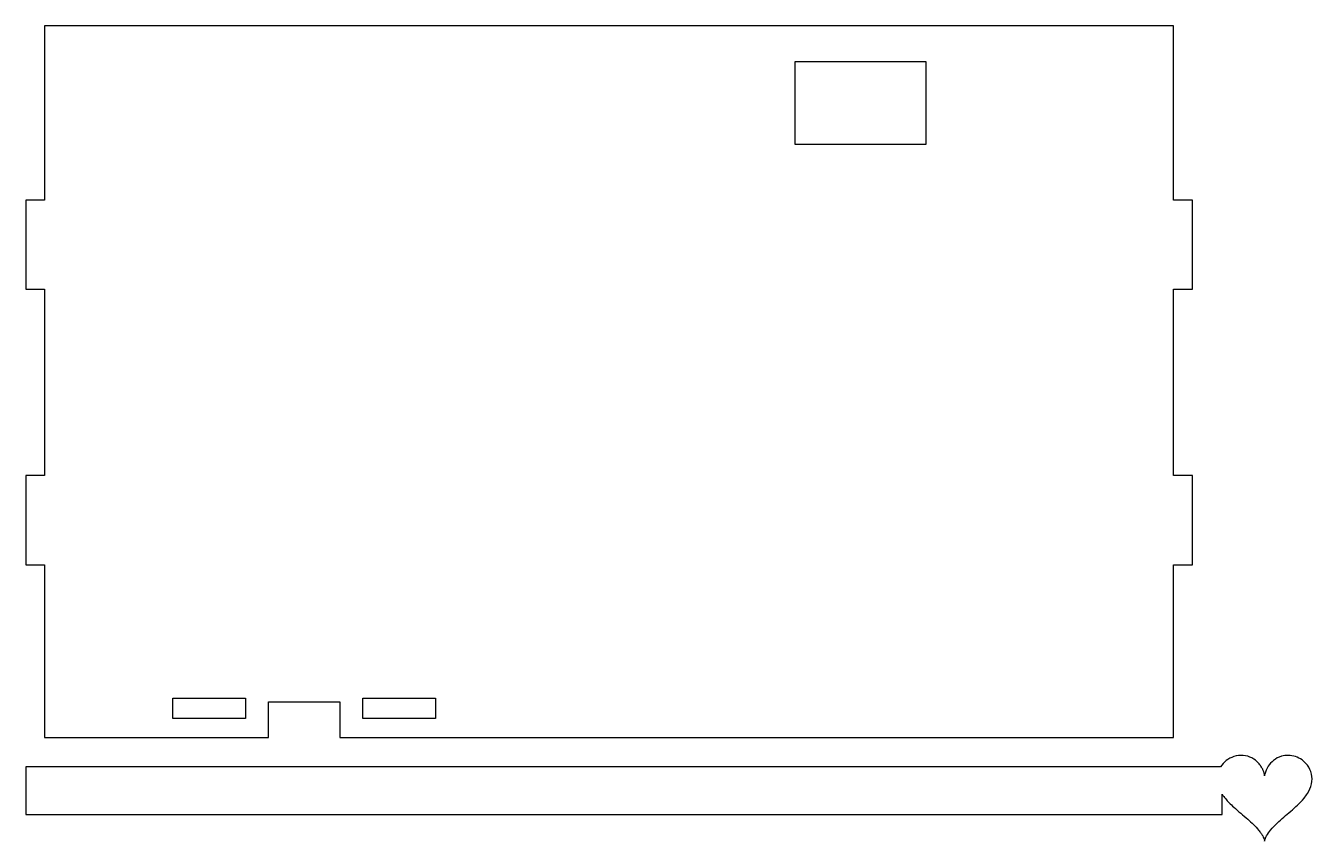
# Model space of a CAD drawing. Header units: millimetres. Extents: x 6 to 439, y 24 to 299.
import ezdxf

# ---------------------------------------------------------------- set-up
doc = ezdxf.new("R2010")
doc.units = ezdxf.units.MM
doc.layers.add('CUT', color=7, linetype='Continuous')

msp = doc.modelspace()

# ---------------------------------------------------------------- linework, layer by layer
at = {"layer": 'CUT'}
for p, q in [((12.35, 298.8), (12.35, 240.1)), ((392.65, 298.8), (12.35, 298.8)), ((392.65, 240.1), (392.65, 298.8)), ((265.15, 258.8), (265.15, 286.8)), ((265.15, 286.8), (309.15, 286.8)), ((309.15, 286.8), (309.15, 258.8)), ((309.15, 258.8), (265.15, 258.8)), ((6, 240.1), (6, 210.1)), ((12.35, 240.1), (6, 240.1)), ((399, 240.1), (392.65, 240.1)), ((399, 210.1), (399, 240.1)), ((6, 210.1), (12.35, 210.1)), ((12.35, 210.1), (12.35, 147.35)), ((392.65, 147.35), (392.65, 210.1)), ((392.65, 210.1), (399, 210.1)), ((6, 147.35), (6, 117.35)), ((12.35, 147.35), (6, 147.35)), ((399, 147.35), (392.65, 147.35)), ((399, 117.35), (399, 147.35)), ((6, 117.35), (12.35, 117.35)), ((12.35, 117.35), (12.35, 59.2)), ((392.65, 59.2), (392.65, 117.35)), ((392.65, 117.35), (399, 117.35)), ((55.5, 65.65), (55.5, 72.5)), ((55.5, 72.5), (80, 72.5)), ((80, 72.5), (80, 65.65)), ((87.75, 59.2), (87.75, 71.2)), ((87.75, 71.2), (111.75, 71.2)), ((111.75, 71.2), (111.75, 59.2)), ((119.5, 65.65), (119.5, 72.5)), ((119.5, 72.5), (144, 72.5)), ((144, 72.5), (144, 65.65)), ((80, 65.65), (55.5, 65.65)), ((144, 65.65), (119.5, 65.65)), ((12.35, 59.2), (87.75, 59.2)), ((111.75, 59.2), (392.65, 59.2)), ((6, 49.28), (6, 33.28)), ((408.44, 49.28), (6, 49.28)), ((409, 33.28), (409, 40.11)), ((6, 33.28), (409, 33.28))]:
    msp.add_line(p, q, dxfattribs=at)
msp.add_open_spline([(409, 40.11), (409.69, 39.07), (410.5, 38.13), (411.37, 37.24), (411.86, 36.74), (412.37, 36.25), (412.89, 35.78), (414.43, 34.37), (416.06, 33.05), (417.62, 31.67), (418.91, 30.53), (420.18, 29.35), (421.28, 28.02), (421.56, 27.68), (421.82, 27.33), (422.07, 26.97), (422.28, 26.67), (422.47, 26.37), (422.64, 26.06), (422.77, 25.82), (422.9, 25.57), (423, 25.3), (423.08, 25.11), (423.14, 24.91), (423.2, 24.74), (423.23, 24.64), (423.26, 24.56), (423.27, 24.39), (423.27, 24.34), (423.28, 24.28), (423.28, 24.28), (423.28, 24.28), (423.29, 24.34), (423.29, 24.39), (423.3, 24.56), (423.33, 24.64), (423.36, 24.74), (423.42, 24.91), (423.48, 25.11), (423.56, 25.3), (423.66, 25.57), (423.79, 25.82), (423.92, 26.06), (424.3, 26.75), (424.77, 27.41), (425.28, 28.02), (425.97, 28.86), (426.74, 29.64), (427.53, 30.39), (428.99, 31.77), (430.55, 33.05), (432.07, 34.36), (433.66, 35.73), (435.22, 37.13), (436.56, 38.76), (436.97, 39.26), (437.35, 39.78), (437.7, 40.33), (438.34, 41.34), (438.84, 42.44), (439.1, 43.61), (439.34, 44.69), (439.34, 45.83), (439.1, 46.91), (438.86, 47.99), (438.37, 49.01), (437.7, 49.89), (436.69, 51.22), (435.26, 52.24), (433.67, 52.78), (432.15, 53.29), (430.48, 53.35), (428.94, 52.88), (427.98, 52.6), (427.08, 52.12), (426.3, 51.5), (425.59, 50.94), (424.98, 50.26), (424.49, 49.5), (423.97, 48.7), (423.57, 47.82), (423.36, 46.88), (423.32, 46.68), (423.29, 46.48), (423.28, 46.28), (423.28, 46.23), (423.27, 46.34), (423.27, 46.43), (423.25, 46.7), (423.23, 46.77), (423.2, 46.88), (423.14, 47.06), (423.08, 47.34), (423, 47.59), (422.9, 47.92), (422.78, 48.2), (422.64, 48.49), (422.47, 48.83), (422.28, 49.17), (422.07, 49.5), (421.83, 49.87), (421.57, 50.21), (421.28, 50.54), (420.64, 51.25), (419.88, 51.86), (419.03, 52.31), (418.12, 52.79), (417.11, 53.09), (416.09, 53.17), (415.01, 53.26), (413.91, 53.12), (412.89, 52.78), (411.06, 52.16), (409.46, 50.91), (408.44, 49.28)], degree=3, knots=[0, 0, 0, 0, 3.728023, 3.728023, 3.728023, 5.835842, 5.835842, 5.835842, 12.104069, 12.104069, 12.104069, 17.276833, 17.276833, 17.276833, 18.589276, 18.589276, 18.589276, 19.666203, 19.666203, 19.666203, 20.502087, 20.502087, 20.502087, 21.096513, 21.096513, 21.096513, 21.451591, 21.451591, 21.451591, 21.569656, 21.569656, 21.569656, 21.687721, 21.687721, 21.687721, 22.042799, 22.042799, 22.042799, 22.637226, 22.637226, 22.637226, 23.473109, 23.473109, 23.473109, 25.862479, 25.862479, 25.862479, 29.1324, 29.1324, 29.1324, 35.171068, 35.171068, 35.171068, 41.451908, 41.451908, 41.451908, 43.396466, 43.396466, 43.396466, 46.978157, 46.978157, 46.978157, 50.299482, 50.299482, 50.299482, 53.604752, 53.604752, 53.604752, 58.627446, 58.627446, 58.627446, 63.43133, 63.43133, 63.43133, 66.423828, 66.423828, 66.423828, 69.129716, 69.129716, 69.129716, 71.992584, 71.992584, 71.992584, 72.604787, 72.604787, 72.604787, 72.760097, 72.760097, 72.760097, 73.216991, 73.216991, 73.216991, 73.949786, 73.949786, 73.949786, 74.919616, 74.919616, 74.919616, 76.079859, 76.079859, 76.079859, 77.382703, 77.382703, 77.382703, 80.257223, 80.257223, 80.257223, 83.340995, 83.340995, 83.340995, 86.582129, 86.582129, 86.582129, 92.343569, 92.343569, 92.343569, 92.343569], dxfattribs=at)

doc.saveas('drawing.dxf')
